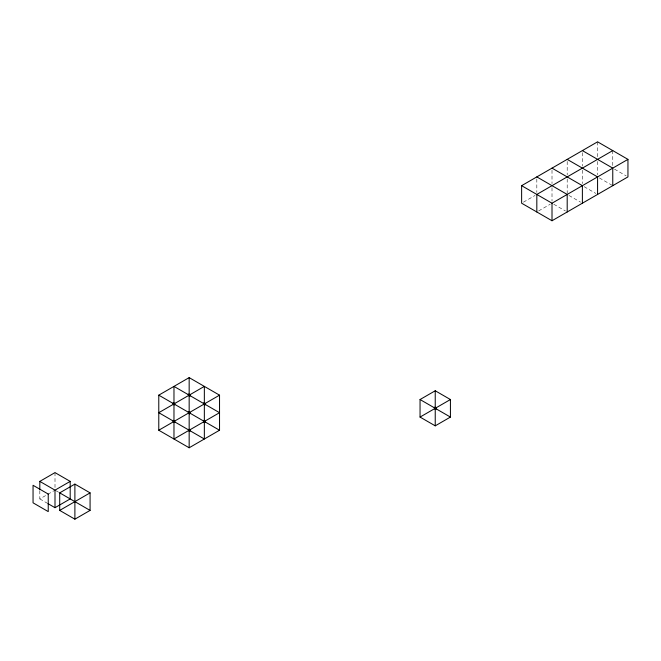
<?xml version="1.0" encoding="UTF-8"?>
<svg xmlns="http://www.w3.org/2000/svg" width="661" height="661" viewBox="0 0 661 661"><rect width="100%" height="100%" fill="white"/><g stroke="black" fill="none" stroke-linecap="round" stroke-linejoin="round"><path stroke-width="0.5" stroke-dasharray="3.31 2.48" d="M523.421 202.175L535.03 195.474M39.817 490.669L39.817 498.923L46.964 494.792M47.856 494.279L54.111 490.669M538.608 210.95L550.225 204.241M614.548 169.166L626.165 175.867M599.362 177.933L611.871 185.154M584.175 186.699L595.784 193.409M568.981 195.474L580.598 202.175M553.794 204.241L565.411 210.95M55.896 490.669L58.573 492.214M39.817 498.923L46.964 503.046M612.764 150.592L612.764 167.101M597.577 141.826L597.577 157.301M597.577 161.424L597.577 174.843M582.382 152.658L582.382 166.068M582.382 170.199L582.382 183.609M567.196 161.424L567.196 174.843M567.196 178.966L567.196 193.409M552.009 170.199L552.009 183.609M552.009 187.732L552.009 201.142M536.823 178.966L536.823 192.376M55.003 472.615L55.003 488.091"/><path stroke-width="0.99" d="M158.78 395.162L189.162 377.621L219.535 395.162L219.535 430.237L189.162 447.77L158.78 430.237L158.78 395.162L204.348 421.462L204.348 439.003L174.868 421.982M521.628 185.675L597.577 141.826L627.95 159.367L627.95 176.9L552.009 220.749L521.628 203.208L521.628 185.675L552.009 203.208L627.95 159.367M39.817 489.636L39.817 481.382L55.003 472.615L70.19 481.382L70.19 498.923L55.003 507.689L47.856 503.566M188.269 395.675L158.78 412.695L173.975 421.462L219.535 395.162M189.162 447.77L189.162 395.162L204.348 386.388L204.348 420.437M612.764 150.592L536.823 194.441L536.823 211.974M39.817 481.382L55.003 490.156L70.19 481.382M158.78 430.237L173.083 421.982M59.705 492.866L74.891 484.1L90.078 492.866L90.078 510.408L74.891 519.174L59.705 510.408L59.705 492.866L90.078 510.408M59.705 510.408L90.078 492.866M420.049 399.533L435.235 390.767L450.422 399.533L450.422 417.074L435.235 425.841L420.049 417.074L420.049 399.533L435.235 408.3L450.422 399.533M420.049 417.074L434.343 408.82M582.382 150.592L612.764 168.134L612.764 185.675M567.196 159.367L597.577 176.9L597.577 194.441M552.009 168.134L582.382 185.675L582.382 203.208M536.823 176.9L567.196 194.441L567.196 211.974M436.128 408.82L450.422 417.074M189.162 395.162L173.975 386.388L173.975 420.437M190.054 395.675L219.535 412.695L173.975 439.003L173.975 421.462M205.241 421.982L219.535 430.237M552.009 203.208L552.009 220.749M435.235 390.767L435.235 407.267M435.235 408.3L435.235 425.841M189.162 377.621L189.162 394.13M74.891 484.1L74.891 519.174M55.003 490.156L55.003 507.689M189.162 429.245A1.215 0.702 60 0 1 190.013 430.6A1.215 0.702 60 0 1 189.385 431.319M188.732 430.848A1.215 0.702 60 0 1 188.55 430.584M188.335 394.939A1.215 0.702 60 0 1 188.939 394.072A1.215 0.702 60 0 1 189.988 395.377A1.215 0.702 60 0 1 189.385 396.245M188.732 395.765A1.215 0.702 60 0 1 188.55 395.509M174.198 405.011A1.215 0.702 60 0 1 173.975 404.92M173.546 404.54A1.215 0.702 60 0 1 173.364 404.276M173.232 403.995A1.215 0.702 60 0 1 173.645 402.822A1.215 0.702 60 0 1 174.801 404.152M188.732 413.307A1.215 0.702 60 0 1 188.666 411.596A1.215 0.702 60 0 1 190.004 413.009A1.215 0.702 60 0 1 188.939 413.53M203.489 403.433A1.215 0.702 60 0 1 204.348 402.937A1.215 0.702 60 0 1 205.207 404.425A1.215 0.702 60 0 1 204.348 404.92M434.632 408.655A1.215 0.702 60 0 1 434.946 407.201A1.215 0.702 60 0 1 436.095 408.878A1.215 0.702 60 0 1 434.806 408.911M48.236 494.056L33.05 485.29L33.05 502.823L48.236 511.597L48.236 494.056M203.489 420.966A1.215 0.702 60 0 0 204.778 422.569A1.215 0.702 60 0 0 204.778 420.859A1.215 0.702 60 0 0 203.489 420.966M173.116 420.966A1.215 0.702 60 0 0 174.405 422.569A1.215 0.702 60 0 0 174.405 420.859A1.215 0.702 60 0 0 173.116 420.966"/></g></svg>
